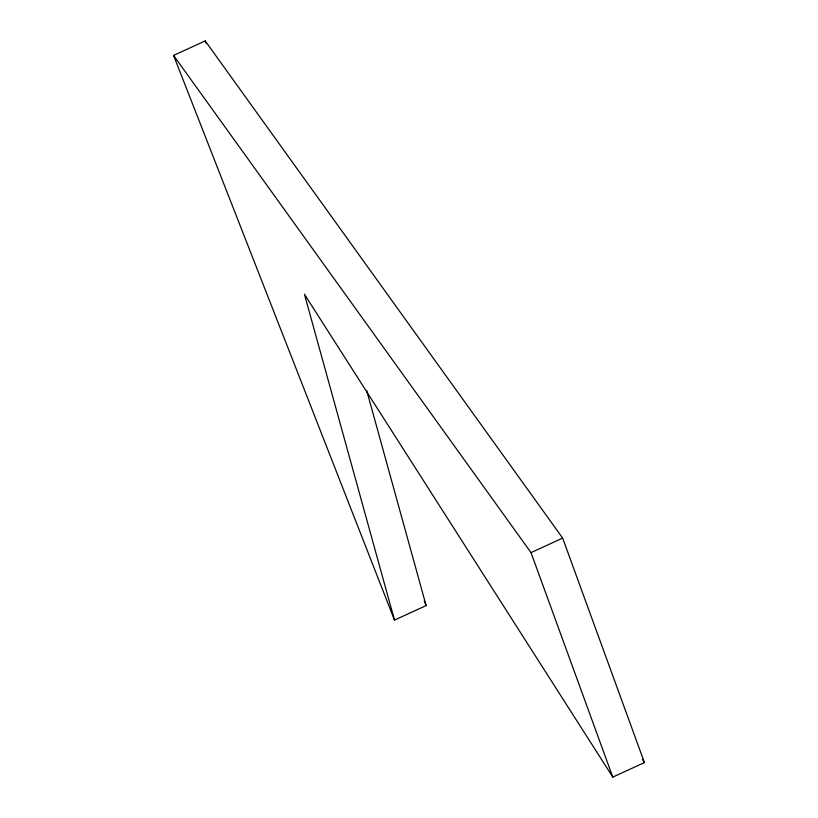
<?xml version="1.0" encoding="UTF-8"?>
<svg xmlns="http://www.w3.org/2000/svg" width="818" height="818" viewBox="0 0 818 818"><rect width="100%" height="100%" fill="white"/><g stroke="black" fill="none" stroke-linecap="round" stroke-linejoin="round"><path stroke-width="1.23" d="M394.491 620.095L173.569 55.409L205.206 40.9L562.651 538.101L644.431 762.591L612.794 777.1L304.429 294.224L394.491 620.095L426.127 605.586L366.648 390.38M173.569 55.409L531.015 552.61L562.651 538.101M642.365 759.36L644.431 762.591M205.206 40.9L206.136 43.282M424.266 600.831L426.127 605.586M531.015 552.61L612.794 777.1"/></g></svg>
